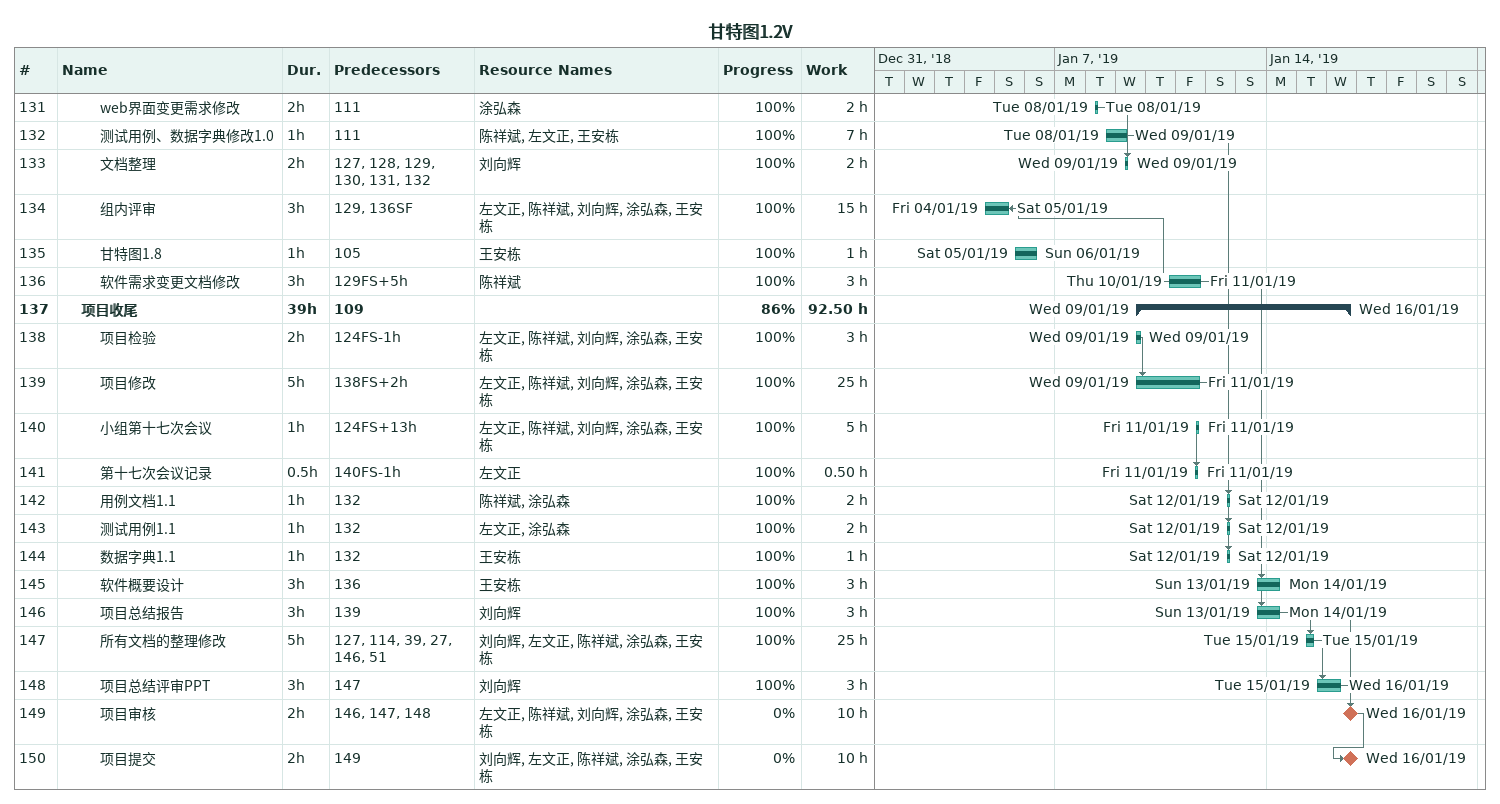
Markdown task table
甘特图1.2V

| ID | Level | Task | Duration | Start | Finish | Predecessors | Resources | % complete | Work (h) |
|---|---|---|---|---|---|---|---|---|---|
| 131 | 3 | web界面变更需求修改 | 2h | 2019-01-08 | 2019-01-08 | 111 | 涂弘森 | 100 | 2 |
| 132 | 3 | 测试用例、数据字典修改1.0 | 1h | 2019-01-08 | 2019-01-09 | 111 | 陈祥斌, 左文正, 王安栋 | 100 | 7 |
| 133 | 3 | 文档整理 | 2h | 2019-01-09 | 2019-01-09 | 127, 128, 129, 130, 131, 132 | 刘向辉 | 100 | 2 |
| 134 | 3 | 组内评审 | 3h | 2019-01-04 | 2019-01-05 | 129, 136SF | 左文正, 陈祥斌, 刘向辉, 涂弘森, 王安栋 | 100 | 15 |
| 135 | 3 | 甘特图1.8 | 1h | 2019-01-05 | 2019-01-06 | 105 | 王安栋 | 100 | 1 |
| 136 | 3 | 软件需求变更文档修改 | 3h | 2019-01-10 | 2019-01-11 | 129FS+5h | 陈祥斌 | 100 | 3 |
| 137 | 2 | **项目收尾** | 39h | 2019-01-09 | 2019-01-16 | 109 |  | 86 | 92.50 |
| 138 | 3 | 项目检验 | 2h | 2019-01-09 | 2019-01-09 | 124FS-1h | 左文正, 陈祥斌, 刘向辉, 涂弘森, 王安栋 | 100 | 3 |
| 139 | 3 | 项目修改 | 5h | 2019-01-09 | 2019-01-11 | 138FS+2h | 左文正, 陈祥斌, 刘向辉, 涂弘森, 王安栋 | 100 | 25 |
| 140 | 3 | 小组第十七次会议 | 1h | 2019-01-11 | 2019-01-11 | 124FS+13h | 左文正, 陈祥斌, 刘向辉, 涂弘森, 王安栋 | 100 | 5 |
| 141 | 3 | 第十七次会议记录 | 0.5h | 2019-01-11 | 2019-01-11 | 140FS-1h | 左文正 | 100 | 0.50 |
| 142 | 3 | 用例文档1.1 | 1h | 2019-01-12 | 2019-01-12 | 132 | 陈祥斌, 涂弘森 | 100 | 2 |
| 143 | 3 | 测试用例1.1 | 1h | 2019-01-12 | 2019-01-12 | 132 | 左文正, 涂弘森 | 100 | 2 |
| 144 | 3 | 数据字典1.1 | 1h | 2019-01-12 | 2019-01-12 | 132 | 王安栋 | 100 | 1 |
| 145 | 3 | 软件概要设计 | 3h | 2019-01-13 | 2019-01-14 | 136 | 王安栋 | 100 | 3 |
| 146 | 3 | 项目总结报告 | 3h | 2019-01-13 | 2019-01-14 | 139 | 刘向辉 | 100 | 3 |
| 147 | 3 | 所有文档的整理修改 | 5h | 2019-01-15 | 2019-01-15 | 127, 114, 39, 27, 146, 51 | 刘向辉, 左文正, 陈祥斌, 涂弘森, 王安栋 | 100 | 25 |
| 148 | 3 | 项目总结评审PPT | 3h | 2019-01-15 | 2019-01-16 | 147 | 刘向辉 | 100 | 3 |
| 149 | 3 | 项目审核 | 2h | 2019-01-16 | 2019-01-16 | 146, 147, 148 | 左文正, 陈祥斌, 刘向辉, 涂弘森, 王安栋 | 0 | 10 |
| 150 | 3 | 项目提交 | 2h | 2019-01-16 | 2019-01-16 | 149 | 刘向辉, 左文正, 陈祥斌, 涂弘森, 王安栋 | 0 | 10 |
